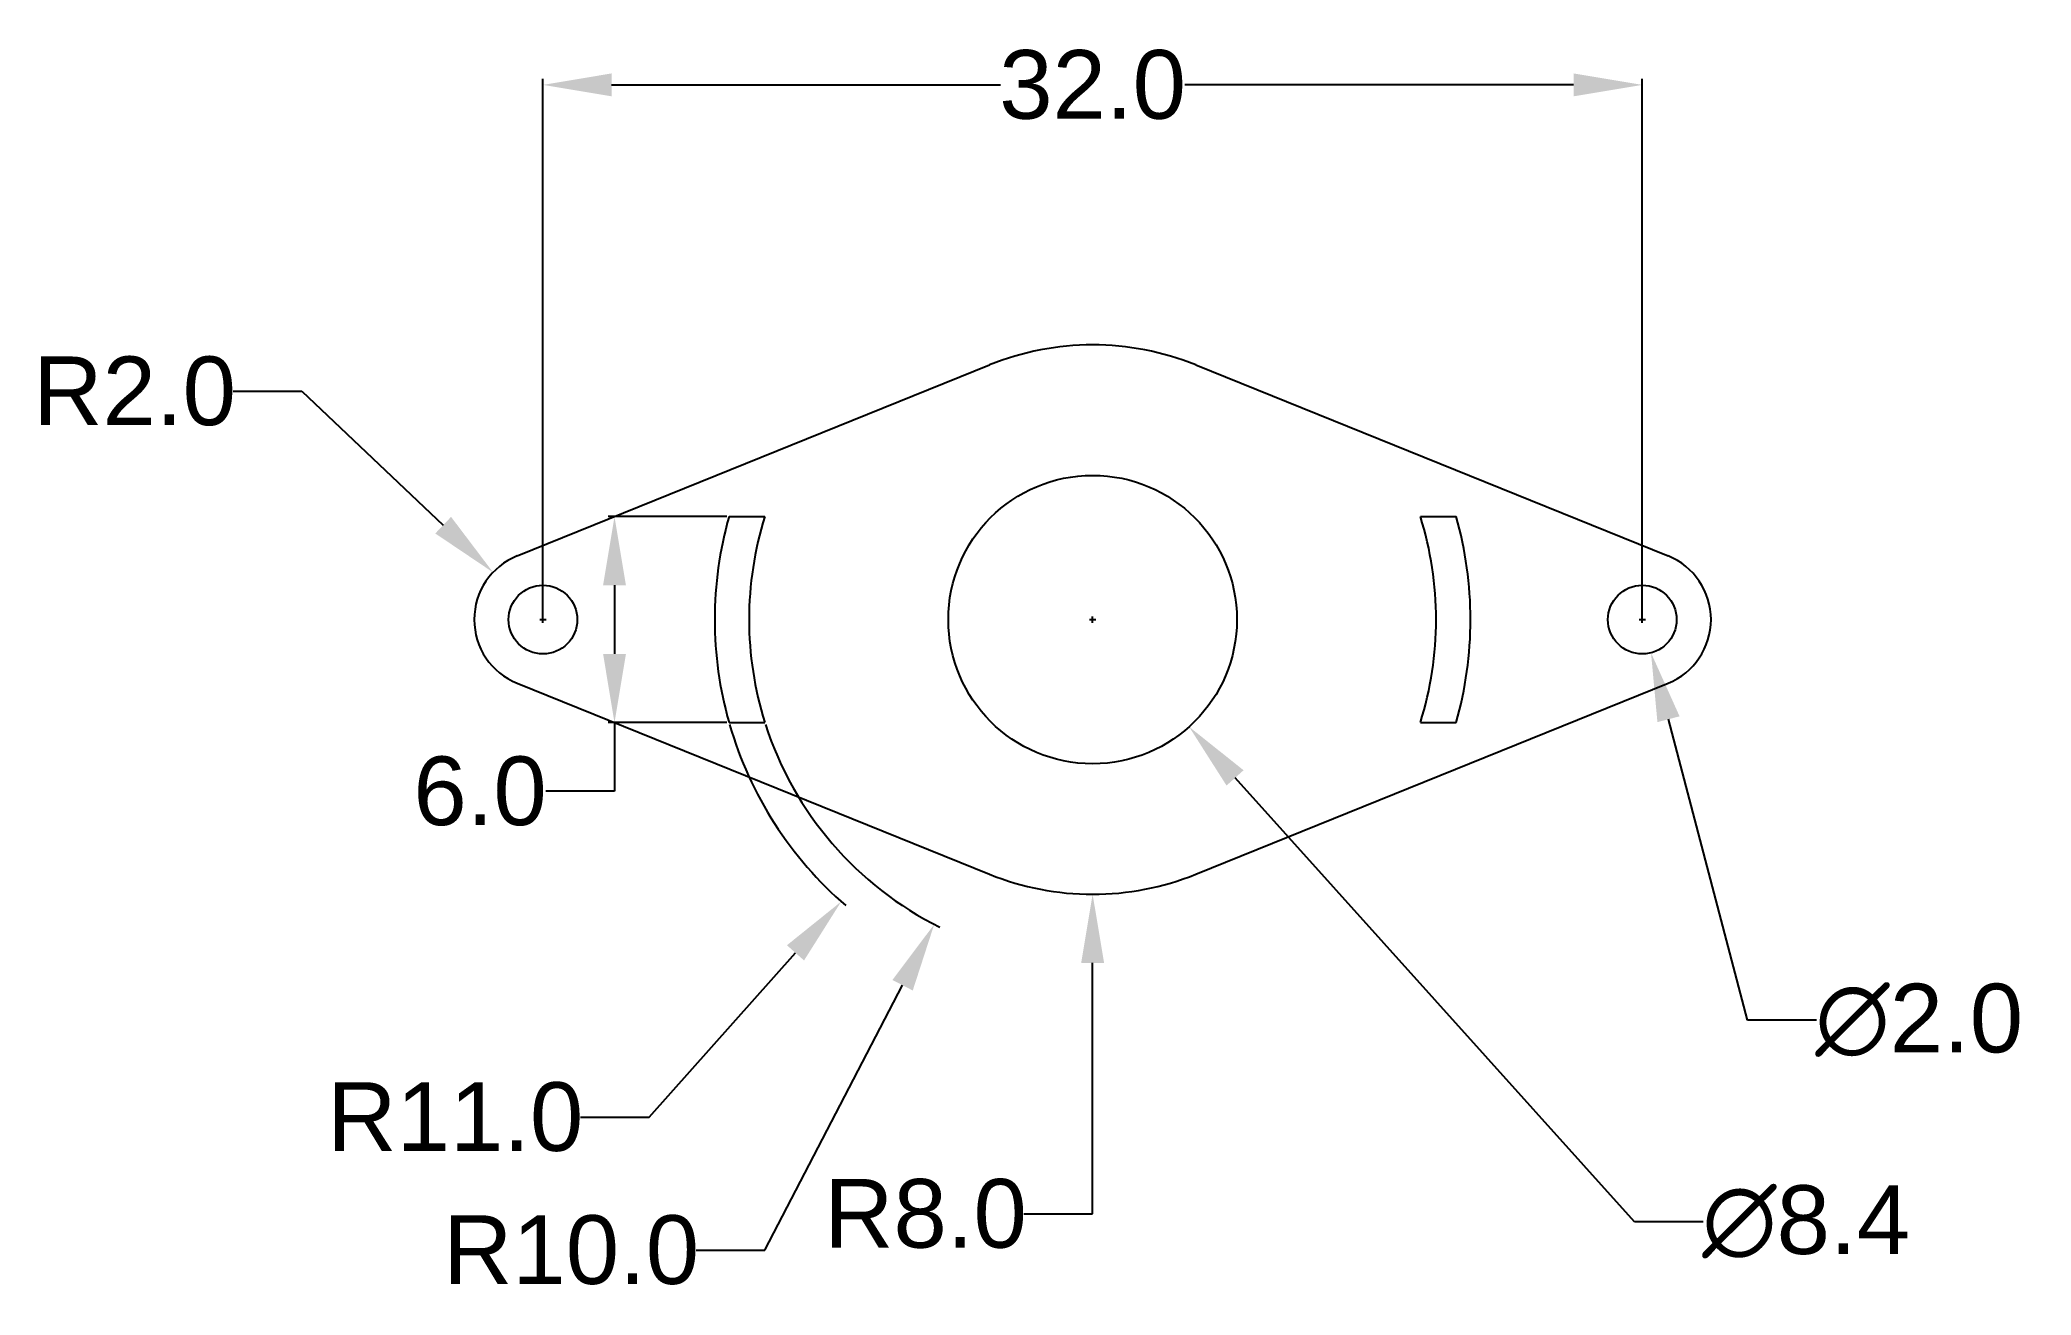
# Model space of a CAD drawing. Header units: inches. Extents: x 8.5 to 66.5, y -7 to 29.6.
import ezdxf

# ---------------------------------------------------------------- set-up
doc = ezdxf.new("R2010")
doc.units = ezdxf.units.IN
doc.header["$MEASUREMENT"] = 0
doc.styles.get("Standard").update_dxf_attribs({"font": 'arial.ttf'})
doc.dimstyles.get("Standard").update_dxf_attribs({"dimtxt": 2, "dimasz": 2, "dimexe": 0.18, "dimexo": 0.0625, "dimgap": 0.09, "dimtad": 0, "dimtih": 1, "dimtoh": 1, "dimdec": 1, "dimzin": 0, "dimdsep": 46, "dimtxsty": 'Standard', "dimcen": 0.09, "dimadec": 0, "dimazin": 0, "dimtfac": 1, "dimtdec": 1, "dimtofl": 0, "dimtmove": 0, "dimatfit": 3, "dimfxl": 1, "dimtolj": 1, "dimtzin": 0, "dimarcsym": 0})

# ---------------------------------------------------------------- blocks, each defined once
blk = doc.blocks.new('*D2')
at = {"color": 0, "lineweight": -2, "transparency": 16777216}
for p, q in [((23.189, 12.785), (23.189, 28.474)), ((55.189, 12.785), (55.189, 28.474)), ((25.189, 28.294), (36.506, 28.294)), ((53.189, 28.294), (41.873, 28.294))]:
    blk.add_line(p, q, dxfattribs=at)
at = {"color": 0, "transparency": 16777216}
for points in [[(25.189, 28.628), (25.189, 27.961), (23.189, 28.294)], [(53.189, 28.628), (53.189, 27.961), (55.189, 28.294)]]:
    blk.add_solid(points, dxfattribs=at)
at = {"layer": 'Defpoints', "color": 0, "transparency": 16777216}
for p in [(55.189, 28.294), (23.189, 12.722), (55.189, 12.722)]:
    blk.add_point(p, dxfattribs=at)
at = {"color": 0, "transparency": 16777216, "insert": (39.189, 28.294), "char_height": 2, "attachment_point": 5}
blk.add_mtext('\\A1;32.0', dxfattribs=at)
blk = doc.blocks.new('*D3')
at = {"color": 0, "lineweight": -2, "transparency": 16777216}
for p, q in [((28.544, 15.722), (25.092, 15.722)), ((25.272, 13.722), (25.272, 11.722)), ((28.544, 9.722), (25.092, 9.722)), ((25.272, 9.722), (25.272, 7.722)), ((25.272, 7.722), (23.272, 7.722))]:
    blk.add_line(p, q, dxfattribs=at)
at = {"color": 0, "transparency": 16777216}
for points in [[(24.939, 13.722), (25.605, 13.722), (25.272, 15.722)], [(24.939, 11.722), (25.605, 11.722), (25.272, 9.722)]]:
    blk.add_solid(points, dxfattribs=at)
at = {"layer": 'Defpoints', "color": 0, "transparency": 16777216}
for p in [(28.606, 15.722), (25.272, 9.722), (28.606, 9.722)]:
    blk.add_point(p, dxfattribs=at)
at = {"color": 0, "transparency": 16777216, "insert": (21.359, 7.722), "char_height": 2, "attachment_point": 5}
blk.add_mtext('\\A1;6.0', dxfattribs=at)
blk = doc.blocks.new('*D4')
at = {"color": 0, "lineweight": -2, "transparency": 16777216}
for p, q in [((14.168, 19.37), (16.168, 19.37)), ((16.168, 19.37), (20.285, 15.472)), ((23.189, 12.632), (23.189, 12.812)), ((23.099, 12.722), (23.279, 12.722))]:
    blk.add_line(p, q, dxfattribs=at)
at = {"color": 0, "transparency": 16777216}
blk.add_solid([(20.514, 15.714), (20.055, 15.23), (21.737, 14.097)], dxfattribs=at)
at = {"layer": 'Defpoints', "color": 0, "transparency": 16777216}
for p in [(21.737, 14.097), (23.189, 12.722)]:
    blk.add_point(p, dxfattribs=at)
at = {"color": 0, "transparency": 16777216, "insert": (11.304, 19.37), "char_height": 2, "attachment_point": 5}
blk.add_mtext('\\A1;R2.0', dxfattribs=at)
blk = doc.blocks.new('*D5')
at = {"color": 0, "lineweight": -2, "transparency": 16777216}
for p, q in [((39.189, 12.632), (39.189, 12.812)), ((39.099, 12.722), (39.279, 12.722)), ((26.278, -1.766), (30.54, 3.017)), ((24.278, -1.766), (26.278, -1.766))]:
    blk.add_line(p, q, dxfattribs=at)
blk.add_arc((39.189, 12.722), 11, 196.15216, 229.23256, dxfattribs=at)
at = {"color": 0, "transparency": 16777216}
blk.add_solid([(30.291, 3.238), (30.789, 2.795), (31.871, 4.51)], dxfattribs=at)
at = {"layer": 'Defpoints', "color": 0, "transparency": 16777216}
for p in [(39.189, 12.722), (31.871, 4.51)]:
    blk.add_point(p, dxfattribs=at)
at = {"color": 0, "transparency": 16777216, "insert": (20.637, -1.766), "char_height": 2, "attachment_point": 5}
blk.add_mtext('\\A1;R11.0', dxfattribs=at)
blk = doc.blocks.new('*D6')
at = {"color": 0, "lineweight": -2, "transparency": 16777216}
for p, q in [((39.189, 12.632), (39.189, 12.812)), ((39.099, 12.722), (39.279, 12.722)), ((29.65, -5.641), (33.657, 2.073)), ((27.65, -5.641), (29.65, -5.641))]:
    blk.add_line(p, q, dxfattribs=at)
blk.add_arc((39.189, 12.722), 10, 197.8157, 243.58007, dxfattribs=at)
at = {"color": 0, "transparency": 16777216}
blk.add_solid([(33.361, 2.227), (33.953, 1.92), (34.579, 3.848)], dxfattribs=at)
at = {"layer": 'Defpoints', "color": 0, "transparency": 16777216}
for p in [(39.189, 12.722), (34.579, 3.848)]:
    blk.add_point(p, dxfattribs=at)
at = {"color": 0, "transparency": 16777216, "insert": (24.009, -5.641), "char_height": 2, "attachment_point": 5}
blk.add_mtext('\\A1;R10.0', dxfattribs=at)
blk = doc.blocks.new('*D7')
at = {"color": 0, "lineweight": -2, "transparency": 16777216}
for p, q in [((39.189, 12.632), (39.189, 12.812)), ((39.099, 12.722), (39.279, 12.722)), ((39.189, -4.584), (39.189, 2.722)), ((37.189, -4.584), (39.189, -4.584))]:
    blk.add_line(p, q, dxfattribs=at)
at = {"color": 0, "transparency": 16777216}
blk.add_solid([(38.856, 2.722), (39.523, 2.722), (39.189, 4.722)], dxfattribs=at)
at = {"layer": 'Defpoints', "color": 0, "transparency": 16777216}
for p in [(39.189, 12.722), (39.189, 4.722)]:
    blk.add_point(p, dxfattribs=at)
at = {"color": 0, "transparency": 16777216, "insert": (34.325, -4.584), "char_height": 2, "attachment_point": 5}
blk.add_mtext('\\A1;R8.0', dxfattribs=at)
blk = doc.blocks.new('*D8')
at = {"color": 0, "lineweight": -2, "transparency": 16777216}
for p, q in [((39.189, 12.632), (39.189, 12.812)), ((39.099, 12.722), (39.279, 12.722)), ((54.964, -4.819), (43.335, 8.112)), ((56.964, -4.819), (54.964, -4.819))]:
    blk.add_line(p, q, dxfattribs=at)
at = {"color": 0, "transparency": 16777216}
blk.add_solid([(43.583, 8.335), (43.087, 7.889), (41.998, 9.599)], dxfattribs=at)
at = {"layer": 'Defpoints', "color": 0, "transparency": 16777216}
for p in [(36.381, 15.845), (41.998, 9.599)]:
    blk.add_point(p, dxfattribs=at)
at = {"color": 0, "transparency": 16777216, "insert": (59.958, -4.819), "char_height": 2, "attachment_point": 5}
blk.add_mtext('\\A1;∅8.4', dxfattribs=at)
blk = doc.blocks.new('*D9')
at = {"color": 0, "lineweight": -2, "transparency": 16777216}
for p, q in [((55.189, 12.632), (55.189, 12.812)), ((55.099, 12.722), (55.279, 12.722)), ((58.255, 1.052), (55.952, 9.821)), ((60.255, 1.052), (58.255, 1.052))]:
    blk.add_line(p, q, dxfattribs=at)
at = {"color": 0, "transparency": 16777216}
blk.add_solid([(56.274, 9.905), (55.629, 9.736), (55.443, 11.755)], dxfattribs=at)
at = {"layer": 'Defpoints', "color": 0, "transparency": 16777216}
for p in [(54.935, 13.689), (55.443, 11.755)]:
    blk.add_point(p, dxfattribs=at)
at = {"color": 0, "transparency": 16777216, "insert": (63.25, 1.052), "char_height": 2, "attachment_point": 5}
blk.add_mtext('\\A1;∅2.0', dxfattribs=at)

msp = doc.modelspace()

# ---------------------------------------------------------------- linework, layer by layer
for p, q in [((39.189, 20.722), (39.189, 20.722)), ((39.189, 20.722), (39.189, 20.722)), ((39.189, 20.722), (39.189, 20.722)), ((22.439, 14.576), (36.189, 20.138)), ((36.189, 20.138), (36.189, 20.138)), ((42.189, 20.138), (55.939, 14.576)), ((28.606, 15.722), (29.65, 15.722)), ((48.729, 15.722), (49.772, 15.722)), ((55.189, 14.722), (55.189, 14.722)), ((39.189, 12.722), (39.189, 12.722)), ((39.189, 12.722), (39.189, 12.722)), ((39.189, 12.722), (39.189, 12.722)), ((39.189, 12.722), (39.189, 12.722)), ((55.189, 12.722), (55.189, 12.722)), ((55.189, 12.722), (55.189, 12.722)), ((22.439, 10.868), (36.189, 5.306)), ((42.189, 5.306), (55.939, 10.868)), ((28.606, 9.722), (29.65, 9.722)), ((48.729, 9.722), (49.772, 9.722))]:
    msp.add_line(p, q)
for centre, radius in [((39.189, 12.722), 4.2), ((23.189, 12.722), 1), ((55.189, 12.722), 1)]:
    msp.add_circle(centre, radius)
for centre, radius, start, end in [((39.189, 12.722), 8, 67.97569, 112.02431), ((39.189, 12.722), 11, 164.17338, 195.82662), ((39.189, 12.722), 10, 162.5424, 197.4576), ((39.189, 12.722), 10, 342.5424, 17.4576), ((39.189, 12.722), 11, 344.17338, 15.82662), ((23.189, 12.722), 2, 112.02431, 247.97569), ((55.189, 12.722), 2, 292.02431, 67.97569), ((39.189, 12.722), 8, 247.97569, 292.02431)]:
    msp.add_arc(centre, radius, start, end)

# ---------------------------------------------------------------- dimensions: what is measured, and where the dimension line sits
dim = msp.add_linear_dim(base=(55.189, 28.294), p1=(23.189, 12.722), p2=(55.189, 12.722), dimstyle='Standard')
dim.commit()
dim.dimension.update_dxf_attribs({"geometry": '*D2', "text_midpoint": (39.189, 28.294)})
for center, mpoint, picture, middle in [((23.189, 12.722), (21.737, 14.097), '*D4', (11.304, 19.37)), ((39.189, 12.722), (31.871, 4.51), '*D5', (20.637, -1.766)), ((39.189, 12.722), (34.579, 3.848), '*D6', (24.009, -5.641)), ((39.189, 12.722), (39.189, 4.722), '*D7', (34.325, -4.584))]:
    dim = msp.add_radius_dim(center=center, mpoint=mpoint, dimstyle='Standard')
    dim.commit()
    dim.dimension.update_dxf_attribs({"geometry": picture, "text_midpoint": middle, "dimtype": 164})
dim = msp.add_aligned_dim(p1=(28.606, 15.722), p2=(28.606, 9.722), distance=-3.334, dimstyle='Standard')
dim.commit()
dim.dimension.update_dxf_attribs({"geometry": '*D3', "text_midpoint": (21.359, 7.722)})
for p1, p2, picture, middle in [((36.381, 15.845), (41.998, 9.599), '*D8', (59.958, -4.819)), ((54.935, 13.689), (55.443, 11.755), '*D9', (63.25, 1.052))]:
    dim = msp.add_diameter_dim_2p(p1=p1, p2=p2, dimstyle='Standard')
    dim.commit()
    dim.dimension.update_dxf_attribs({"geometry": picture, "text_midpoint": middle, "dimtype": 163})

doc.saveas('drawing.dxf')
